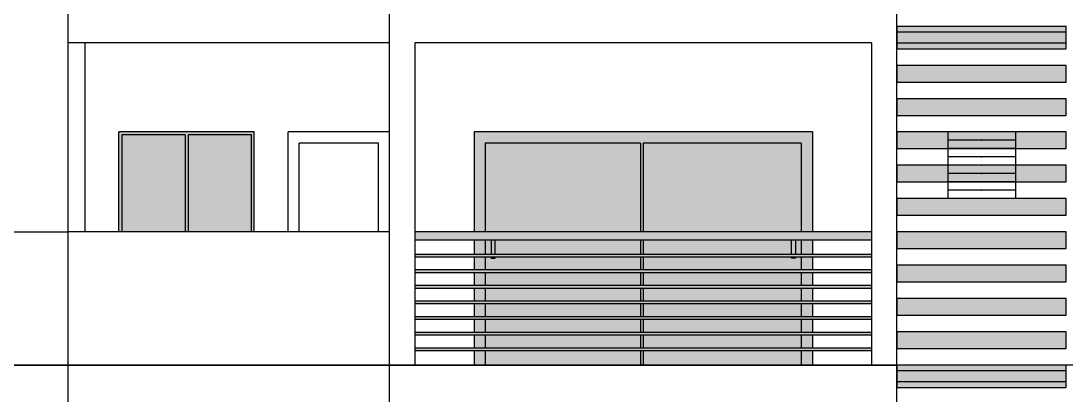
# Model space of a CAD drawing. Header units: metres. Extents: x 619 to 842, y 1450 to 1542.
# Drawn here: x 721.77 to 731.19, y 1520.45 to 1523.83 of the extents above; entities that cross this region are included whole.
import ezdxf

# ---------------------------------------------------------------- set-up
doc = ezdxf.new("R2010")
doc.units = ezdxf.units.M
doc.header["$LTSCALE"] = 0.5
doc.header["$MEASUREMENT"] = 0

msp = doc.modelspace()

# ---------------------------------------------------------------- hatches: boundary and pattern name
h = msp.add_hatch(color=9)
h.dxf.hatch_style = 1
h.paths.add_polyline_path([(731.19011, 1523.77749), (729.66604, 1523.77749), (729.66604, 1523.62749), (731.19011, 1523.62749)])
h = msp.add_hatch(color=9)
h.dxf.hatch_style = 1
h.paths.add_polyline_path([(731.19011, 1523.72549), (729.66604, 1523.72549), (729.66604, 1523.57549), (731.19011, 1523.57549)])
h = msp.add_hatch(color=9)
h.dxf.hatch_style = 1
h.paths.add_polyline_path([(731.19011, 1523.42549), (729.66604, 1523.42549), (729.66604, 1523.27549), (731.19011, 1523.27549)])
h = msp.add_hatch(color=9)
h.dxf.hatch_style = 1
h.paths.add_polyline_path([(731.19011, 1523.12549), (729.66604, 1523.12549), (729.66604, 1522.97549), (731.19011, 1522.97549)])
at = {"true_color": 0x636466}
h = msp.add_hatch(color=251, dxfattribs=at)
h.dxf.hatch_style = 1
h.paths.add_polyline_path([(722.6553, 1522.82549), (722.6553, 1521.92549), (722.6803, 1521.92549), (722.6803, 1522.80049), (723.25243, 1522.80049), (723.25243, 1521.92549), (723.27743, 1521.92549), (723.27743, 1522.80049), (723.84956, 1522.80049), (723.84956, 1521.92549), (723.87456, 1521.92549), (723.87456, 1522.82549)])
h.paths.add_polyline_path([(725.85585, 1522.82549), (725.85585, 1521.92549), (725.95585, 1521.92549), (725.95585, 1522.72549), (727.35493, 1522.72549), (727.35493, 1521.92549), (727.37993, 1521.92549), (727.37993, 1522.72549), (728.804, 1522.72549), (728.804, 1521.92549), (728.904, 1521.92549), (728.904, 1522.82549)])
h.paths.add_polyline_path([(725.95585, 1521.72236), (725.95585, 1521.85049), (725.85585, 1521.85049), (725.85585, 1521.72236)])
h.paths.add_polyline_path([(725.95585, 1521.69736), (725.85585, 1521.69736), (725.85585, 1521.58174), (725.95585, 1521.58174)])
h.paths.add_polyline_path([(725.95585, 1521.44111), (725.95585, 1521.55674), (725.85585, 1521.55674), (725.85585, 1521.44111)])
h.paths.add_polyline_path([(725.85585, 1521.30049), (725.95585, 1521.30049), (725.95585, 1521.41611), (725.85585, 1521.41611)])
h.paths.add_polyline_path([(725.95585, 1521.27549), (725.85585, 1521.27549), (725.85585, 1521.15986), (725.95585, 1521.15986)])
h.paths.add_polyline_path([(725.95585, 1521.13486), (725.85585, 1521.13486), (725.85585, 1521.01924), (725.95585, 1521.01924)])
h.paths.add_polyline_path([(725.95585, 1520.99424), (725.85585, 1520.99424), (725.85585, 1520.87861), (725.95585, 1520.87861)])
h.paths.add_polyline_path([(725.95585, 1520.85361), (725.85585, 1520.85361), (725.85585, 1520.72549), (725.95585, 1520.72549)])
h.paths.add_polyline_path([(728.804, 1521.72236), (728.904, 1521.72236), (728.904, 1521.85049), (728.804, 1521.85049)])
h.paths.add_polyline_path([(728.904, 1521.69736), (728.804, 1521.69736), (728.804, 1521.58174), (728.904, 1521.58174)])
h.paths.add_polyline_path([(728.904, 1521.55674), (728.804, 1521.55674), (728.804, 1521.44111), (728.904, 1521.44111)])
h.paths.add_polyline_path([(728.904, 1521.41611), (728.804, 1521.41611), (728.804, 1521.30049), (728.904, 1521.30049)])
h.paths.add_polyline_path([(728.904, 1521.27549), (728.804, 1521.27549), (728.804, 1521.15986), (728.904, 1521.15986)])
h.paths.add_polyline_path([(728.904, 1521.13486), (728.804, 1521.13486), (728.804, 1521.01924), (728.904, 1521.01924)])
h.paths.add_polyline_path([(728.904, 1520.99424), (728.804, 1520.99424), (728.804, 1520.87861), (728.904, 1520.87861)])
h.paths.add_polyline_path([(728.904, 1520.85361), (728.804, 1520.85361), (728.804, 1520.72549), (728.904, 1520.72549)])
h.paths.add_polyline_path([(727.37993, 1520.85361), (727.35493, 1520.85361), (727.35493, 1520.72549), (727.37993, 1520.72549)])
h.paths.add_polyline_path([(727.35493, 1520.87861), (727.37993, 1520.87861), (727.37993, 1520.99424), (727.35493, 1520.99424)])
h.paths.add_polyline_path([(727.35493, 1521.01924), (727.37993, 1521.01924), (727.37993, 1521.13486), (727.35493, 1521.13486)])
h.paths.add_polyline_path([(727.35493, 1521.15986), (727.37993, 1521.15986), (727.37993, 1521.27549), (727.35493, 1521.27549)])
h.paths.add_polyline_path([(727.35493, 1521.30049), (727.37993, 1521.30049), (727.37993, 1521.41611), (727.35493, 1521.41611)])
h.paths.add_polyline_path([(727.35493, 1521.44111), (727.37993, 1521.44111), (727.37993, 1521.55674), (727.35493, 1521.55674)])
h.paths.add_polyline_path([(727.35493, 1521.58174), (727.37993, 1521.58174), (727.37993, 1521.69736), (727.35493, 1521.69736)])
h.paths.add_polyline_path([(727.35493, 1521.72236), (727.37993, 1521.72236), (727.37993, 1521.85049), (727.35493, 1521.85049)])
h = msp.add_hatch(color=9)
h.dxf.hatch_style = 1
h.paths.add_polyline_path([(731.19011, 1522.82549), (729.66604, 1522.82549), (729.66604, 1522.67549), (731.19011, 1522.67549)])
h = msp.add_hatch(color=131)
h.dxf.hatch_style = 1
h.paths.add_polyline_path([(738.50567, 1520.72549), (738.50567, 1521.92549), (735.15271, 1521.92549), (735.15271, 1520.72549)])
h.paths.add_polyline_path([(733.18391, 1521.65049), (734.06085, 1521.65049), (734.06085, 1522.80049), (733.18391, 1522.80049)])
h.paths.add_polyline_path([(733.15891, 1522.80049), (732.28196, 1522.80049), (732.28196, 1521.65049), (733.15891, 1521.65049)])
h.paths.add_polyline_path([(728.804, 1521.92549), (728.804, 1522.72549), (727.37993, 1522.72549), (727.37993, 1521.92549)])
h.paths.add_polyline_path([(727.35493, 1521.92549), (727.35493, 1522.72549), (725.95585, 1522.72549), (725.95585, 1521.92549)])
h.paths.add_polyline_path([(727.37993, 1521.85049), (727.37993, 1521.72236), (728.71438, 1521.72236), (728.71438, 1521.85049)])
h.paths.add_polyline_path([(726.04547, 1521.85049), (726.04547, 1521.72236), (727.35493, 1521.72236), (727.35493, 1521.85049)])
h.paths.add_polyline_path([(726.04547, 1521.69736), (726.04547, 1521.68715), (726.00884, 1521.68715), (726.00884, 1521.69736), (725.95585, 1521.69736), (725.95585, 1521.58174), (727.35493, 1521.58174), (727.35493, 1521.69736)])
h.paths.add_polyline_path([(727.37993, 1521.69736), (727.37993, 1521.58174), (728.804, 1521.58174), (728.804, 1521.69736), (728.75101, 1521.69736), (728.75101, 1521.68715), (728.71438, 1521.68715), (728.71438, 1521.69736)])
h.paths.add_polyline_path([(728.804, 1521.44111), (728.804, 1521.55674), (727.37993, 1521.55674), (727.37993, 1521.44111)])
h.paths.add_polyline_path([(725.95585, 1521.55674), (725.95585, 1521.44111), (727.35493, 1521.44111), (727.35493, 1521.55674)])
h.paths.add_polyline_path([(727.35493, 1521.30049), (727.35493, 1521.41611), (725.95585, 1521.41611), (725.95585, 1521.30049)])
h.paths.add_polyline_path([(728.804, 1521.85049), (728.75101, 1521.85049), (728.75101, 1521.72236), (728.804, 1521.72236)])
h.paths.add_polyline_path([(726.00884, 1521.72236), (726.00884, 1521.85049), (725.95585, 1521.85049), (725.95585, 1521.72236)])
h.paths.add_polyline_path([(728.804, 1521.30049), (728.804, 1521.41611), (727.37993, 1521.41611), (727.37993, 1521.30049)])
h.paths.add_polyline_path([(728.804, 1521.15986), (728.804, 1521.27549), (727.37993, 1521.27549), (727.37993, 1521.15986)])
h.paths.add_polyline_path([(728.804, 1521.01924), (728.804, 1521.13486), (727.37993, 1521.13486), (727.37993, 1521.01924)])
h.paths.add_polyline_path([(725.95585, 1521.13486), (725.95585, 1521.01924), (727.35493, 1521.01924), (727.35493, 1521.13486)])
h.paths.add_polyline_path([(725.95585, 1521.27549), (725.95585, 1521.15986), (727.35493, 1521.15986), (727.35493, 1521.27549)])
h.paths.add_polyline_path([(727.37993, 1520.85361), (727.37993, 1520.72549), (728.804, 1520.72549), (728.804, 1520.85361)])
h.paths.add_polyline_path([(728.804, 1520.87861), (728.804, 1520.99424), (727.37993, 1520.99424), (727.37993, 1520.87861)])
h.paths.add_polyline_path([(727.35493, 1520.87861), (727.35493, 1520.99424), (725.95585, 1520.99424), (725.95585, 1520.87861)])
h.paths.add_polyline_path([(727.35493, 1520.72549), (727.35493, 1520.85361), (725.95585, 1520.85361), (725.95585, 1520.72549)])
h.paths.add_polyline_path([(723.27743, 1521.92549), (723.84956, 1521.92549), (723.84956, 1522.80049), (723.27743, 1522.80049)])
h.paths.add_polyline_path([(723.25243, 1522.80049), (722.6803, 1522.80049), (722.6803, 1521.92549), (723.25243, 1521.92549)])
h = msp.add_hatch(color=9)
h.dxf.hatch_style = 1
h.paths.add_polyline_path([(731.19011, 1522.52549), (729.66604, 1522.52549), (729.66604, 1522.37549), (731.19011, 1522.37549)])
h = msp.add_hatch(color=9)
h.dxf.hatch_style = 1
h.paths.add_polyline_path([(731.19011, 1522.22549), (729.66604, 1522.22549), (729.66604, 1522.07549), (731.19011, 1522.07549)])
h = msp.add_hatch(color=9)
h.dxf.hatch_style = 1
h.paths.add_polyline_path([(725.32243, 1521.92549), (729.43743, 1521.92549), (729.43743, 1521.85049), (725.32243, 1521.85049)])
h.paths.add_polyline_path([(725.32243, 1521.72236), (729.43743, 1521.72236), (729.43743, 1521.69736), (725.32243, 1521.69736)])
h.paths.add_polyline_path([(725.32243, 1521.58174), (729.43743, 1521.58174), (729.43743, 1521.55674), (725.32243, 1521.55674)])
h.paths.add_polyline_path([(725.32243, 1521.44111), (729.43743, 1521.44111), (729.43743, 1521.41611), (725.32243, 1521.41611)])
h.paths.add_polyline_path([(725.32243, 1521.30049), (729.43743, 1521.30049), (729.43743, 1521.27549), (725.32243, 1521.27549)])
h.paths.add_polyline_path([(725.32243, 1521.15986), (729.43743, 1521.15986), (729.43743, 1521.13486), (725.32243, 1521.13486)])
h.paths.add_polyline_path([(725.32243, 1521.01924), (729.43743, 1521.01924), (729.43743, 1520.99424), (725.32243, 1520.99424)])
h.paths.add_polyline_path([(725.32243, 1520.87861), (729.43743, 1520.87861), (729.43743, 1520.85361), (725.32243, 1520.85361)])
h = msp.add_hatch(color=9)
h.dxf.hatch_style = 1
h.paths.add_polyline_path([(731.19011, 1521.92549), (729.66604, 1521.92549), (729.66604, 1521.77549), (731.19011, 1521.77549)])
at = {"true_color": 0x991b1e}
h = msp.add_hatch(color=244, dxfattribs=at)
h.dxf.hatch_style = 1
h.paths.add_polyline_path([(726.00884, 1521.85049), (726.04547, 1521.85049), (726.04547, 1521.72236), (726.00884, 1521.72236)])
h.paths.add_polyline_path([(726.00884, 1521.69736), (726.04547, 1521.69736), (726.04547, 1521.68715), (726.00884, 1521.68715)])
h.paths.add_polyline_path([(728.71438, 1521.85049), (728.75101, 1521.85049), (728.75101, 1521.72236), (728.71438, 1521.72236)])
h.paths.add_polyline_path([(728.71438, 1521.69736), (728.75101, 1521.69736), (728.75101, 1521.68715), (728.71438, 1521.68715)])
h = msp.add_hatch(color=9)
h.dxf.hatch_style = 1
h.paths.add_polyline_path([(731.19011, 1521.62549), (729.66604, 1521.62549), (729.66604, 1521.47549), (731.19011, 1521.47549)])
h = msp.add_hatch(color=9)
h.dxf.hatch_style = 1
h.paths.add_polyline_path([(731.19011, 1521.32549), (729.66604, 1521.32549), (729.66604, 1521.17549), (731.19011, 1521.17549)])
h = msp.add_hatch(color=9)
h.dxf.hatch_style = 1
h.paths.add_polyline_path([(731.19011, 1521.02549), (729.66604, 1521.02549), (729.66604, 1520.87549), (731.19011, 1520.87549)])
h = msp.add_hatch(color=9)
h.dxf.hatch_style = 1
h.paths.add_polyline_path([(731.19011, 1520.72549), (729.66604, 1520.72549), (729.66604, 1520.57549), (731.19011, 1520.57549)])
h = msp.add_hatch(color=9)
h.dxf.hatch_style = 1
h.paths.add_polyline_path([(731.19011, 1520.67349), (729.66604, 1520.67349), (729.66604, 1520.52349), (731.19011, 1520.52349)])

# ---------------------------------------------------------------- linework, layer by layer
for p, q in [((729.66604, 1513.57149), (729.66604, 1535.33349)), ((722.19808, 1520.72549), (722.19808, 1524.07749)), ((725.09382, 1520.72549), (725.09382, 1524.07749)), ((731.19011, 1523.77749), (729.66604, 1523.77749)), ((729.66604, 1523.77749), (729.66604, 1523.62749)), ((731.19011, 1523.62749), (731.19011, 1523.77749)), ((731.19011, 1523.72549), (729.66604, 1523.72549)), ((729.66604, 1523.72549), (729.66604, 1523.57549)), ((731.19011, 1523.57549), (731.19011, 1523.72549)), ((725.09382, 1523.62749), (722.19808, 1523.62749)), ((722.35048, 1521.92549), (722.35048, 1523.62749)), ((725.32243, 1523.62749), (725.32243, 1520.72549)), ((729.43743, 1523.62749), (725.32243, 1523.62749)), ((729.43743, 1523.62749), (729.43743, 1520.72549)), ((729.66604, 1523.62749), (731.19011, 1523.62749)), ((729.66604, 1523.57549), (731.19011, 1523.57549)), ((731.19011, 1523.42549), (729.66604, 1523.42549)), ((729.66604, 1523.42549), (729.66604, 1523.27549)), ((731.19011, 1523.27549), (731.19011, 1523.42549)), ((729.66604, 1523.27549), (731.19011, 1523.27549)), ((731.19011, 1523.12549), (729.66604, 1523.12549)), ((729.66604, 1523.12549), (729.66604, 1522.97549)), ((731.19011, 1522.97549), (731.19011, 1523.12549)), ((729.66604, 1522.97549), (731.19011, 1522.97549)), ((722.6553, 1521.92549), (722.6553, 1522.82549)), ((723.87456, 1522.82549), (722.6553, 1522.82549)), ((723.87456, 1521.92549), (723.87456, 1522.82549)), ((724.17937, 1521.92549), (724.17937, 1522.82549)), ((725.09382, 1522.82549), (724.17937, 1522.82549)), ((725.85585, 1522.82549), (725.85585, 1521.92549)), ((728.904, 1522.82549), (725.85585, 1522.82549)), ((728.904, 1522.82549), (728.904, 1521.92549)), ((731.19011, 1522.82549), (729.66604, 1522.82549)), ((729.66604, 1522.82549), (729.66604, 1522.67549)), ((730.12326, 1522.82549), (730.12326, 1522.22549)), ((730.73289, 1522.82549), (730.12326, 1522.82549)), ((730.73289, 1522.82549), (730.73289, 1522.22549)), ((731.19011, 1522.67549), (731.19011, 1522.82549)), ((723.25243, 1522.80049), (723.25243, 1521.92549)), ((723.27743, 1522.80049), (723.27743, 1521.92549)), ((724.27937, 1521.92549), (724.27937, 1522.72549)), ((724.99382, 1522.72549), (724.27937, 1522.72549)), ((724.99382, 1521.92549), (724.99382, 1522.72549)), ((725.95585, 1522.72549), (725.95585, 1521.92549)), ((727.35493, 1522.72549), (725.95585, 1522.72549)), ((727.35493, 1522.72549), (727.35493, 1521.92549)), ((727.37993, 1522.72549), (727.37993, 1521.92549)), ((728.804, 1522.72549), (727.37993, 1522.72549)), ((728.804, 1522.72549), (728.804, 1521.92549)), ((730.73289, 1522.75049), (730.12326, 1522.75049)), ((729.66604, 1522.67549), (731.19011, 1522.67549)), ((730.73289, 1522.67549), (730.12326, 1522.67549)), ((731.19011, 1522.52549), (729.66604, 1522.52549)), ((729.66604, 1522.52549), (729.66604, 1522.37549)), ((730.73289, 1522.60049), (730.12326, 1522.60049)), ((730.73289, 1522.52549), (730.12326, 1522.52549)), ((731.19011, 1522.37549), (731.19011, 1522.52549)), ((730.73289, 1522.45049), (730.12326, 1522.45049)), ((729.66604, 1522.37549), (731.19011, 1522.37549)), ((730.73289, 1522.37549), (730.12326, 1522.37549)), ((730.73289, 1522.30049), (730.12326, 1522.30049)), ((731.19011, 1522.22549), (729.66604, 1522.22549)), ((729.66604, 1522.22549), (729.66604, 1522.07549)), ((730.73289, 1522.22549), (730.12326, 1522.22549)), ((731.19011, 1522.07549), (731.19011, 1522.22549)), ((729.66604, 1522.07549), (731.19011, 1522.07549)), ((715.94937, 1521.92549), (722.19808, 1521.92549)), ((725.09382, 1521.92549), (722.19808, 1521.92549)), ((729.43743, 1521.92549), (725.32243, 1521.92549)), ((731.19011, 1521.92549), (729.66604, 1521.92549)), ((729.66604, 1521.92549), (729.66604, 1521.77549)), ((731.19011, 1521.77549), (731.19011, 1521.92549)), ((729.43743, 1521.85049), (725.32243, 1521.85049)), ((725.85585, 1521.85049), (725.85585, 1521.72236)), ((725.95585, 1521.85049), (725.95585, 1521.72236)), ((727.35493, 1521.85049), (727.35493, 1521.72236)), ((727.37993, 1521.85049), (727.37993, 1521.72236)), ((728.804, 1521.85049), (728.804, 1521.72236)), ((728.904, 1521.85049), (728.904, 1521.72236)), ((729.66604, 1521.77549), (731.19011, 1521.77549)), ((729.43743, 1521.72236), (725.32243, 1521.72236)), ((729.43743, 1521.69736), (725.32243, 1521.69736)), ((725.85585, 1521.69736), (725.85585, 1521.58174)), ((725.95585, 1521.69736), (725.95585, 1521.58174)), ((727.35493, 1521.69736), (727.35493, 1521.58174)), ((727.37993, 1521.69736), (727.37993, 1521.58174)), ((728.804, 1521.69736), (728.804, 1521.58174)), ((728.904, 1521.69736), (728.904, 1521.58174)), ((729.43743, 1521.58174), (725.32243, 1521.58174)), ((731.19011, 1521.62549), (729.66604, 1521.62549)), ((729.66604, 1521.62549), (729.66604, 1521.47549)), ((731.19011, 1521.47549), (731.19011, 1521.62549)), ((729.43743, 1521.55674), (725.32243, 1521.55674)), ((725.85585, 1521.55674), (725.85585, 1521.44111)), ((725.95585, 1521.55674), (725.95585, 1521.44111)), ((727.35493, 1521.55674), (727.35493, 1521.44111)), ((727.37993, 1521.55674), (727.37993, 1521.44111)), ((728.804, 1521.55674), (728.804, 1521.44111)), ((728.904, 1521.55674), (728.904, 1521.44111)), ((729.43743, 1521.44111), (725.32243, 1521.44111)), ((729.43743, 1521.41611), (725.32243, 1521.41611)), ((725.85585, 1521.41611), (725.85585, 1521.30049)), ((725.95585, 1521.41611), (725.95585, 1521.30049)), ((727.35493, 1521.41611), (727.35493, 1521.30049)), ((727.37993, 1521.41611), (727.37993, 1521.30049)), ((728.804, 1521.41611), (728.804, 1521.30049)), ((728.904, 1521.41611), (728.904, 1521.30049)), ((729.66604, 1521.47549), (731.19011, 1521.47549)), ((729.43743, 1521.30049), (725.32243, 1521.30049)), ((731.19011, 1521.32549), (729.66604, 1521.32549)), ((729.66604, 1521.32549), (729.66604, 1521.17549)), ((731.19011, 1521.17549), (731.19011, 1521.32549)), ((729.43743, 1521.27549), (725.32243, 1521.27549)), ((725.85585, 1521.27549), (725.85585, 1521.15986)), ((725.95585, 1521.27549), (725.95585, 1521.15986)), ((727.35493, 1521.27549), (727.35493, 1521.15986)), ((727.37993, 1521.27549), (727.37993, 1521.15986)), ((728.804, 1521.27549), (728.804, 1521.15986)), ((728.904, 1521.27549), (728.904, 1521.15986)), ((729.43743, 1521.15986), (725.32243, 1521.15986)), ((729.43743, 1521.13486), (725.32243, 1521.13486)), ((725.85585, 1521.13486), (725.85585, 1521.01924)), ((725.95585, 1521.13486), (725.95585, 1521.01924)), ((727.35493, 1521.13486), (727.35493, 1521.01924)), ((727.37993, 1521.13486), (727.37993, 1521.01924)), ((728.804, 1521.13486), (728.804, 1521.01924)), ((728.904, 1521.13486), (728.904, 1521.01924)), ((729.66604, 1521.17549), (731.19011, 1521.17549)), ((729.43743, 1521.01924), (725.32243, 1521.01924)), ((731.19011, 1521.02549), (729.66604, 1521.02549)), ((729.66604, 1521.02549), (729.66604, 1520.87549)), ((731.19011, 1520.87549), (731.19011, 1521.02549)), ((729.43743, 1520.99424), (725.32243, 1520.99424)), ((725.85585, 1520.99424), (725.85585, 1520.87861)), ((725.95585, 1520.99424), (725.95585, 1520.87861)), ((727.35493, 1520.99424), (727.35493, 1520.87861)), ((727.37993, 1520.99424), (727.37993, 1520.87861)), ((728.804, 1520.99424), (728.804, 1520.87861)), ((728.904, 1520.99424), (728.904, 1520.87861)), ((729.43743, 1520.87861), (725.32243, 1520.87861)), ((729.43743, 1520.85361), (725.32243, 1520.85361)), ((725.85585, 1520.85361), (725.85585, 1520.72549)), ((725.95585, 1520.85361), (725.95585, 1520.72549)), ((727.35493, 1520.85361), (727.35493, 1520.72549)), ((727.37993, 1520.85361), (727.37993, 1520.72549)), ((728.804, 1520.85361), (728.804, 1520.72549)), ((728.904, 1520.85361), (728.904, 1520.72549)), ((729.66604, 1520.87549), (731.19011, 1520.87549)), ((711.37715, 1520.72549), (729.66604, 1520.72549)), ((738.50567, 1520.72549), (720.52159, 1520.72549)), ((729.66604, 1520.72549), (720.52159, 1520.72549)), ((722.19808, 1517.37349), (722.19808, 1520.72549)), ((725.09382, 1517.37349), (725.09382, 1520.72549)), ((731.19011, 1520.72549), (729.66604, 1520.72549)), ((729.66604, 1520.72549), (729.66604, 1520.57549)), ((731.19011, 1520.67349), (729.66604, 1520.67349)), ((729.66604, 1520.67349), (729.66604, 1520.52349)), ((731.19011, 1520.57549), (731.19011, 1520.72549)), ((731.19011, 1520.52349), (731.19011, 1520.67349)), ((729.66604, 1520.57549), (731.19011, 1520.57549)), ((729.66604, 1520.52349), (731.19011, 1520.52349))]:
    msp.add_line(p, q)
for points in [[(723.25243, 1522.80049), (722.6803, 1522.80049), (722.6803, 1521.92549)], [(723.84956, 1521.92549), (723.84956, 1522.80049), (723.27743, 1522.80049)], [(726.00884, 1521.85049), (726.00884, 1521.72236)], [(726.04547, 1521.72236), (726.04547, 1521.85049)], [(728.71438, 1521.72236), (728.71438, 1521.85049)], [(728.75101, 1521.85049), (728.75101, 1521.72236)], [(726.00884, 1521.69736), (726.00884, 1521.68715), (726.04547, 1521.68715), (726.04547, 1521.69736)], [(728.75101, 1521.69736), (728.75101, 1521.68715), (728.71438, 1521.68715), (728.71438, 1521.69736)]]:
    msp.add_lwpolyline(points)
for p in [(730.42808, 1522.75049), (730.42808, 1522.67549), (730.42808, 1522.60049), (730.42808, 1522.52549), (730.42808, 1522.45049), (730.42808, 1522.30049)]:
    msp.add_point(p)

doc.saveas('drawing.dxf')
